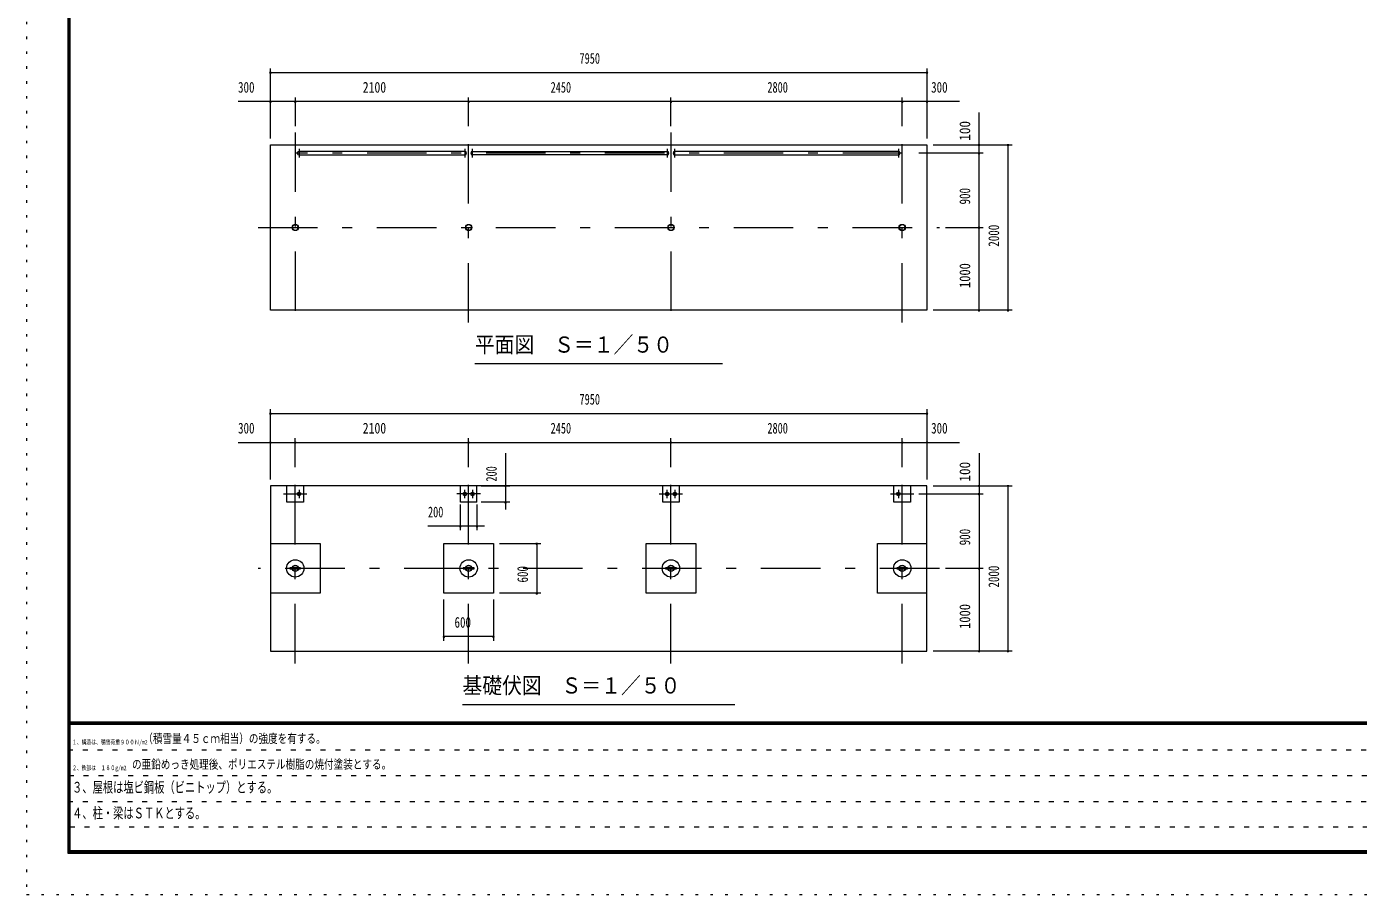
# Model space of a CAD drawing. Units: millimetres, scale not verified, with parts at other scales. Extents: x -25778 to 25782, y -10500 to 10500.
# Drawn here: x -3918 to 12208, y -10500 to 0 of the extents above; entities that cross this region are included whole.
import ezdxf
from ezdxf.enums import TextEntityAlignment as Align

# ---------------------------------------------------------------- set-up
doc = ezdxf.new("R2010")
doc.units = ezdxf.units.MM
doc.header["$LTSCALE"] = 60
for name, pattern in [('USER1', [3, 1, -2]), ('USER3', [24, 12, -5, 2, -5]), ('USER4', [3, 0.5, -2.5])]:
    doc.linetypes.add(name, pattern=pattern)
doc.layers.add('0-1_0-F', color=7, linetype='Continuous')
for name, color, linetype, lineweight in [('0-2_1-0BOLD', 7, 'Continuous', 18), ('0-3_1-2CENTER', 3, 'USER3', 18), ('0-5_1-5DIM', 3, 'Continuous', 18), ('0-C_F-F', 5, 'Continuous', 18), ('0-D_F-E_J_ADD', 5, 'USER4', 18)]:
    doc.layers.add(name, color=color, linetype=linetype, lineweight=lineweight)
doc.styles.add('ＭＳ ゴシック', font='')
doc.styles.get('ＭＳ ゴシック').set_extended_font_data('MS Gothic')

msp = doc.modelspace()

# ---------------------------------------------------------------- linework, layer by layer
at = {"layer": '0-2_1-0BOLD'}
for p, q in [((1387.92, -1508.82), (-619.38, -1508.82)), ((-619.38, -1551.52), (1387.92, -1551.52)), ((1480.63, -1508.82), (3837.92, -1508.82)), ((3837.92, -1551.52), (1480.63, -1551.52)), ((6637.92, -1508.82), (3930.62, -1508.82)), ((3930.62, -1551.52), (6637.92, -1551.52)), ((-565.74, -5555.17), (-565.74, -5755.17)), ((1534.27, -5755.17), (1534.27, -5555.17)), ((3984.27, -5555.17), (3984.27, -5755.17)), ((-965.73, -6255.17), (-365.73, -6255.17)), ((6384.27, -6255.17), (6984.27, -6255.17)), ((-630.99, -6548.66), (-700.48, -6548.66)), ((-700.48, -6561.66), (-630.99, -6561.66)), ((-600.74, -6548.66), (-628.14, -6548.66)), ((1396.67, -6548.66), (1369.27, -6548.66)), ((1469.01, -6548.66), (1399.52, -6548.66)), ((1399.52, -6561.66), (1469.01, -6561.66)), ((3919.01, -6548.66), (3849.52, -6548.66)), ((3849.52, -6561.66), (3919.01, -6561.66)), ((3949.27, -6548.66), (3921.86, -6548.66)), ((6719.01, -6548.66), (6649.52, -6548.66)), ((6649.52, -6561.66), (6719.01, -6561.66)), ((6749.27, -6548.66), (6721.86, -6548.66))]:
    msp.add_line(p, q, dxfattribs=at)
for points in [[(-965.73, -3430.17), (-965.73, -1430.17), (6984.27, -1430.17), (6984.27, -3430.17)], [(6984.27, -5555.16), (-965.73, -5555.16), (-965.73, -7555.16), (6984.27, -7555.16)], [(1134.27, -6255.17), (1734.27, -6255.17), (1734.27, -6855.17), (1134.27, -6855.17)], [(4184.26, -6255.17), (4184.26, -6855.17), (3584.27, -6855.17), (3584.27, -6255.17)]]:
    msp.add_lwpolyline(points, close=True, dxfattribs=at)
for points in [[(-565.74, -5755.17), (-765.74, -5755.17), (-765.74, -5555.17)], [(1534.27, -5755.17), (1334.27, -5755.17), (1334.27, -5555.17)], [(3984.27, -5755.17), (3784.27, -5755.17), (3784.27, -5555.17)], [(6784.26, -5555.17), (6784.26, -5755.17), (6584.26, -5755.17), (6584.26, -5555.17)], [(-365.73, -6255.17), (-365.73, -6855.17), (-965.73, -6855.17)], [(6984.27, -6855.17), (6384.27, -6855.17), (6384.27, -6255.17)], [(-703.33, -6548.66), (-730.74, -6548.66), (-730.74, -6561.66), (-703.33, -6561.66)], [(-628.14, -6561.66), (-600.74, -6561.66), (-600.74, -6548.66)], [(1369.27, -6548.66), (1369.27, -6561.66), (1396.67, -6561.66)], [(1471.86, -6561.66), (1499.27, -6561.66), (1499.27, -6548.66), (1471.86, -6548.66)], [(3846.67, -6548.66), (3819.27, -6548.66), (3819.27, -6561.66), (3846.67, -6561.66)], [(3921.86, -6561.66), (3949.27, -6561.66), (3949.27, -6548.66)], [(6646.67, -6548.66), (6619.27, -6548.66), (6619.27, -6561.66), (6646.67, -6561.66)], [(6721.86, -6561.66), (6749.27, -6561.66), (6749.27, -6548.66)]]:
    msp.add_lwpolyline(points, dxfattribs=at)
for centre, radius in [((-665.73, -2430.17), 38.15), ((-665.73, -2430.17), 35.35), ((1434.27, -2430.17), 38.15), ((1434.27, -2430.17), 35.35), ((3884.27, -2430.17), 38.15), ((3884.27, -2430.17), 35.35), ((6684.27, -2430.17), 38.15), ((6684.27, -2430.17), 35.35), ((-619.39, -5655.17), 21.35), ((-619.39, -5655.17), 19.05), ((1387.92, -5655.17), 21.35), ((1387.92, -5655.17), 19.05), ((1480.62, -5655.17), 21.35), ((1480.62, -5655.17), 19.05), ((3837.92, -5655.17), 21.35), ((3837.92, -5655.17), 19.05), ((3930.62, -5655.17), 21.35), ((3930.62, -5655.17), 19.05), ((6637.91, -5655.17), 21.35), ((6637.91, -5655.17), 19.05), ((-665.74, -6555.16), 105), ((1434.27, -6555.16), 105), ((3884.27, -6555.16), 105), ((6684.27, -6555.16), 105), ((-665.74, -6555.16), 38.15), ((-665.74, -6555.16), 35.35), ((1434.27, -6555.16), 38.15), ((1434.27, -6555.16), 35.35), ((3884.27, -6555.16), 38.15), ((3884.27, -6555.16), 35.35), ((6684.27, -6555.16), 38.15), ((6684.27, -6555.16), 35.35)]:
    msp.add_circle(centre, radius, dxfattribs=at)
for centre, start, end in [((-619.38, -1530.17), 90, 270), ((1387.92, -1530.17), 270, 90), ((1480.63, -1530.17), 90, 270), ((3837.92, -1530.17), 270, 90), ((3930.62, -1530.17), 90, 270), ((6637.92, -1530.17), 270, 90)]:
    msp.add_arc(centre, 21.35, start, end, dxfattribs=at)
at = {"layer": '0-3_1-2CENTER'}
for p, q in [((-665.73, -1280.17), (-665.73, -3580.16)), ((1434.27, -3580.16), (1434.27, -1280.17)), ((3884.27, -1280.17), (3884.27, -3580.16)), ((6684.27, -3580.16), (6684.27, -1280.17)), ((6684.27, -1530.17), (-665.73, -1530.17)), ((-619.38, -1478.82), (-619.38, -1581.52)), ((1387.92, -1478.82), (1387.92, -1581.52)), ((1480.63, -1581.52), (1480.63, -1478.82)), ((3837.92, -1478.82), (3837.92, -1581.52)), ((3930.62, -1581.52), (3930.62, -1478.82)), ((6637.92, -1478.82), (6637.92, -1581.52)), ((-1115.73, -2430.17), (7134.27, -2430.17)), ((-665.74, -7705.16), (-665.74, -5405.17)), ((1434.27, -7705.16), (1434.27, -5405.17)), ((3884.27, -7705.16), (3884.27, -5405.17)), ((6684.27, -7705.16), (6684.27, -5405.17)), ((-619.39, -5603.82), (-619.39, -5706.52)), ((1387.92, -5706.52), (1387.92, -5603.82)), ((1480.62, -5603.82), (1480.62, -5706.52)), ((3837.92, -5706.52), (3837.92, -5603.82)), ((3930.62, -5603.82), (3930.62, -5706.52)), ((6637.91, -5603.82), (6637.91, -5706.52)), ((-807.16, -5655.17), (-524.31, -5655.17)), ((1575.69, -5655.17), (1292.84, -5655.17)), ((3742.84, -5655.17), (4025.69, -5655.17)), ((6542.84, -5655.17), (6825.68, -5655.17)), ((7134.26, -6555.17), (-1115.73, -6555.17))]:
    msp.add_line(p, q, dxfattribs=at)
at = {"layer": '0-5_1-5DIM'}
for p, q in [((-955.73, -555.17), (-975.73, -555.17)), ((-965.73, -1355.17), (-965.73, -505.17)), ((-965.73, -555.17), (6984.27, -555.17)), ((6994.27, -555.17), (6974.27, -555.17)), ((6984.27, -505.17), (6984.27, -1355.17)), ((7376.77, -905.17), (-1358.23, -905.17)), ((-955.73, -905.17), (-975.73, -905.17)), ((-655.73, -905.17), (-675.73, -905.17)), ((-665.73, -855.17), (-665.73, -1205.17)), ((1444.27, -905.17), (1424.27, -905.17)), ((1434.27, -1205.17), (1434.27, -855.17)), ((3894.27, -905.17), (3874.27, -905.17)), ((3884.27, -1205.17), (3884.27, -855.17)), ((6694.27, -905.17), (6674.27, -905.17)), ((6684.27, -1205.17), (6684.27, -855.17)), ((6994.27, -905.17), (6974.27, -905.17)), ((7614.27, -3430.17), (7614.27, -1037.67)), ((7059.27, -1430.17), (8014.27, -1430.17)), ((7624.27, -1430.17), (7604.27, -1430.17)), ((7974.27, -1430.17), (7954.27, -1430.17)), ((7964.27, -1430.17), (7964.27, -3430.17)), ((7664.27, -1530.17), (6884.62, -1530.17)), ((7624.27, -1530.17), (7604.27, -1530.17)), ((7209.27, -2430.17), (7664.27, -2430.17)), ((7624.27, -2430.17), (7604.27, -2430.17)), ((8014.27, -3430.17), (7059.27, -3430.17)), ((7624.27, -3430.17), (7604.27, -3430.17)), ((7974.27, -3430.17), (7954.27, -3430.17)), ((4509.27, -4080.17), (1509.27, -4080.17)), ((-965.73, -5480.16), (-965.73, -4630.16)), ((6984.27, -4630.16), (6984.27, -5480.16)), ((-955.73, -4680.16), (-975.73, -4680.16)), ((-965.73, -4680.16), (6984.27, -4680.16)), ((6994.26, -4680.16), (6974.26, -4680.16)), ((-665.74, -5330.16), (-665.74, -4980.16)), ((1434.27, -5330.16), (1434.27, -4980.16)), ((3884.27, -5330.16), (3884.27, -4980.16)), ((6684.27, -5330.16), (6684.27, -4980.16)), ((-1358.23, -5030.16), (7376.77, -5030.16)), ((-955.73, -5030.16), (-975.73, -5030.16)), ((-655.74, -5030.16), (-675.74, -5030.16)), ((1444.27, -5030.16), (1424.27, -5030.16)), ((3894.27, -5030.16), (3874.27, -5030.16)), ((6694.27, -5030.16), (6674.27, -5030.16)), ((6994.26, -5030.16), (6974.26, -5030.16)), ((1881.29, -5162.67), (1881.29, -5841.33)), ((7614.27, -5162.66), (7614.27, -7555.17)), ((1584.4, -5555.17), (1931.29, -5555.17)), ((1891.29, -5555.17), (1871.29, -5555.17)), ((7059.27, -5555.16), (8014.27, -5555.16)), ((7624.27, -5555.17), (7604.27, -5555.17)), ((7974.27, -5555.17), (7954.27, -5555.17)), ((7964.27, -5555.16), (7964.27, -7555.17)), ((1334.27, -6094.46), (1334.27, -5784.04)), ((1534.27, -5784.04), (1534.27, -6094.46)), ((1931.29, -5755.17), (1584.4, -5755.17)), ((1891.29, -5755.17), (1871.29, -5755.17)), ((6884.61, -5655.17), (7664.27, -5655.17)), ((7624.27, -5655.17), (7604.27, -5655.17)), ((1626.07, -6044.46), (941.77, -6044.46)), ((1344.27, -6044.46), (1324.27, -6044.46)), ((1544.27, -6044.46), (1524.27, -6044.46)), ((1809.27, -6255.17), (2309.26, -6255.17)), ((2269.26, -6255.17), (2249.26, -6255.17)), ((2259.26, -6255.17), (2259.26, -6855.17)), ((7664.27, -6555.17), (7209.27, -6555.17)), ((7624.27, -6555.17), (7604.27, -6555.17)), ((1134.27, -7430.17), (1134.27, -6930.17)), ((1734.27, -6930.17), (1734.27, -7430.17)), ((2309.26, -6855.17), (1809.27, -6855.17)), ((2269.26, -6855.17), (2249.26, -6855.17)), ((1144.27, -7380.17), (1124.27, -7380.17)), ((1734.27, -7380.17), (1134.27, -7380.17)), ((1744.27, -7380.17), (1724.27, -7380.17)), ((8014.27, -7555.17), (7059.27, -7555.17)), ((7624.27, -7555.17), (7604.27, -7555.17)), ((7974.27, -7555.17), (7954.27, -7555.17)), ((4659.27, -8205.16), (1359.27, -8205.16))]:
    msp.add_line(p, q, dxfattribs=at)
for centre in [(-965.73, -555.17), (6984.27, -555.17), (-965.73, -905.17), (-665.73, -905.17), (1434.27, -905.17), (3884.27, -905.17), (6684.27, -905.17), (6984.27, -905.17), (7614.27, -1430.17), (7964.27, -1430.17), (7614.27, -1530.17), (7614.27, -2430.17), (7614.27, -3430.17), (7964.27, -3430.17), (-965.73, -4680.16), (6984.26, -4680.16), (-965.73, -5030.16), (-665.74, -5030.16), (1434.27, -5030.16), (3884.27, -5030.16), (6684.27, -5030.16), (6984.26, -5030.16), (1881.29, -5555.17), (7614.27, -5555.17), (7964.27, -5555.17), (1881.29, -5755.17), (7614.27, -5655.17), (1334.27, -6044.46), (1534.27, -6044.46), (2259.26, -6255.17), (7614.27, -6555.17), (2259.26, -6855.17), (1134.27, -7380.17), (1734.27, -7380.17), (7614.27, -7555.17), (7964.27, -7555.17)]:
    msp.add_arc(centre, 10, 180, 0, dxfattribs=at)
at = {"layer": '0-C_F-F'}
for p, q in [((-3393.39, -8414.84), (25256.61, -8414.84)), ((25256.61, -8417.34), (-3393.39, -8417.34)), ((-3393.39, -8419.84), (25256.61, -8419.84)), ((25256.61, -8422.34), (-3393.39, -8422.34)), ((-3393.39, -8424.84), (25256.61, -8424.84)), ((25256.61, -8427.34), (-3393.39, -8427.34)), ((-3393.39, -8429.84), (25256.61, -8429.84)), ((25256.61, -8432.34), (-3393.39, -8432.34)), ((-3393.39, -8434.84), (25256.61, -8434.84)), ((25256.61, -8437.34), (-3393.39, -8437.34)), ((-3393.39, -8439.84), (25256.61, -8439.84))]:
    msp.add_line(p, q, dxfattribs=at)
at = {"layer": '0-C_F-F', "color": 6, "linetype": 'USER1'}
for p, q in [((-3418.39, -8751.84), (14831.61, -8751.84)), ((14831.61, -9063.84), (-3418.39, -9063.84)), ((-3418.39, -9375.84), (14831.61, -9375.84)), ((12323.61, -9687.84), (-3418.39, -9687.84))]:
    msp.add_line(p, q, dxfattribs=at)
at = {"layer": '0-C_F-F'}
for points in [[(-3418.39, 10100.16), (-3418.39, -9999.84), (25281.61, -9999.84), (25281.61, 10100.16)], [(-3415.89, 10097.66), (25279.11, 10097.66), (25279.11, -9997.34), (-3415.89, -9997.34)], [(-3413.39, 10095.16), (-3413.39, -9994.84), (25276.61, -9994.84), (25276.61, 10095.16)], [(-3410.89, 10092.66), (25274.11, 10092.66), (25274.11, -9992.34), (-3410.89, -9992.34)], [(-3408.39, 10090.16), (25271.61, 10090.16), (25271.61, -9989.84), (-3408.39, -9989.84)], [(-3405.89, 10087.66), (25269.11, 10087.66), (25269.11, -9987.34), (-3405.89, -9987.34)], [(-3403.39, 10085.16), (25266.61, 10085.16), (25266.61, -9984.84), (-3403.39, -9984.84)], [(-3400.89, 10082.66), (-3400.89, -9982.34), (25264.11, -9982.34), (25264.11, 10082.66)], [(-3398.39, 10080.16), (-3398.39, -9979.84), (25261.61, -9979.84), (25261.61, 10080.16)], [(-3395.89, 10077.66), (-3395.89, -9977.34), (25259.11, -9977.34), (25259.11, 10077.66)], [(-3393.39, 10075.16), (25256.61, 10075.16), (25256.61, -9974.84), (-3393.39, -9974.84)]]:
    msp.add_lwpolyline(points, close=True, dxfattribs=at)
at = {"layer": '0-D_F-E_J_ADD'}
msp.add_lwpolyline([(-3918.39, 10500.16), (-3918.39, -10499.84), (25781.61, -10499.84), (25781.61, 10500.16)], close=True, dxfattribs=at)

# ---------------------------------------------------------------- texts
at = {"layer": '0-1_0-F', "style": 'ＭＳ ゴシック'}
for s, height, width, p in [('（積雪量４５ｃｍ相当）の強度を有する。', 110.7, 0.75, (-2505.9, -8701.84)), ('１、構造は、積雪荷重９００Ｎ/m2', 55.35, 0.75, (-3368.39, -8701.84)), ('\u3000の亜鉛めっき処理後、ポリエステル樹脂の焼付塗装とする。', 110.7, 0.75, (-2758.79, -9013.84)), ('２、鉄部は\u3000１８０g/m2', 55.35, 0.75, (-3368.39, -9013.84)), ('３、屋根は塩ビ鋼板（ビニトップ）とする。', 130.2, 0.7, (-3368.39, -9308.07)), ('４、柱・梁はＳＴＫとする。', 130.2, 0.7, (-3368.39, -9620.07))]:
    msp.add_text(s, height=height, dxfattribs=dict(at, width=width)).set_placement(p, align=Align.BOTTOM_LEFT)
at = {"layer": '0-5_1-5DIM', "color": 7, "style": 'ＭＳ ゴシック'}
for s, height, width, p in [('7950', 130.2, 0.7, (2776.77, -487.4)), ('300', 130.2, 0.75, (-1358.23, -837.4)), ('2100', 130.2, 0.8, (151.77, -837.41)), ('2450', 130.2, 0.7, (2426.77, -837.41)), ('2800', 130.2, 0.7, (5051.77, -837.41)), ('300', 130.2, 0.75, (7034.27, -837.4)), ('平面図\u3000Ｓ＝１／５０', 195.4, 0.9, (1509.27, -4003.52)), ('7950', 130.2, 0.7, (2776.76, -4612.4)), ('300', 130.2, 0.75, (-1358.23, -4962.4)), ('2100', 130.2, 0.8, (151.77, -4962.4)), ('2450', 130.2, 0.7, (2426.77, -4962.4)), ('2800', 130.2, 0.7, (5051.76, -4962.4)), ('300', 130.2, 0.75, (7034.27, -4962.4)), ('200', 130.2, 0.7, (941.77, -5976.7)), ('600', 130.2, 0.75, (1263.02, -7312.4)), ('基礎伏図\u3000Ｓ＝１／５０', 195.4, 0.9, (1359.27, -8128.52))]:
    msp.add_text(s, height=height, dxfattribs=dict(at, width=width)).set_placement(p, align=Align.BOTTOM_LEFT)
for s, width, p in [('100', 0.9, (7546.51, -1380.17)), ('900', 0.75, (7546.51, -2151.42)), ('2000', 0.75, (7896.5, -2662.67)), ('1000', 0.85, (7546.5, -3162.67)), ('100', 0.9, (7546.5, -5505.17)), ('200', 0.7, (1813.52, -5505.17)), ('900', 0.75, (7546.5, -6276.42)), ('600', 0.75, (2191.5, -6726.42)), ('2000', 0.75, (7896.5, -6787.67)), ('1000', 0.85, (7546.5, -7287.67))]:
    msp.add_text(s, height=130.2, rotation=90, dxfattribs=dict(at, width=width)).set_placement(p, align=Align.BOTTOM_LEFT)

doc.saveas('drawing.dxf')
